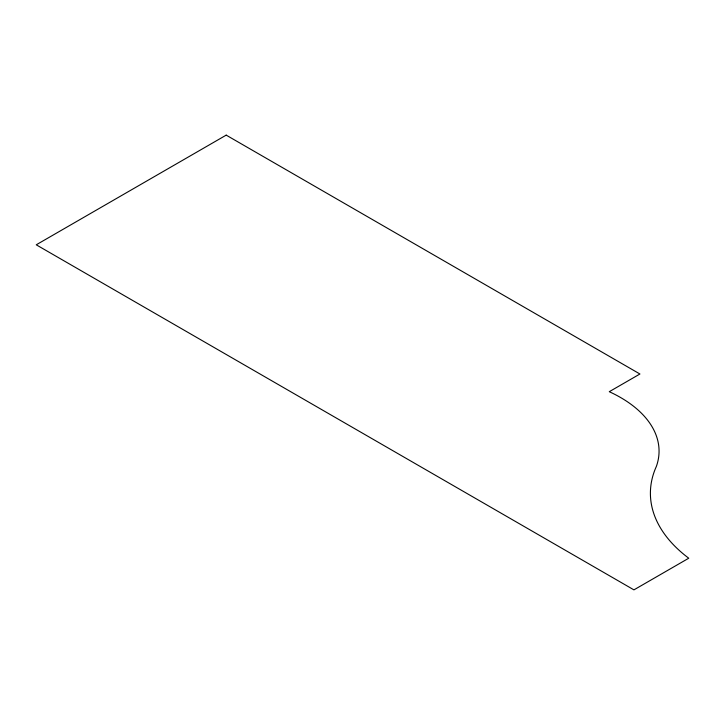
<?xml version="1.0" encoding="UTF-8"?>
<svg xmlns="http://www.w3.org/2000/svg" width="725" height="725" viewBox="0 0 725 725"><rect width="100%" height="100%" fill="white"/><g stroke="black" fill="none" stroke-linecap="round" stroke-linejoin="round"><path stroke-width="1.09" d="M226.2 135.131L36.25 244.805L633.931 589.869L688.75 558.214A184.222 106.358 0 0 1 656.361 466.429A131.379 75.853 0 0 0 609.272 391.699L639.93 374L226.2 135.131"/></g></svg>
